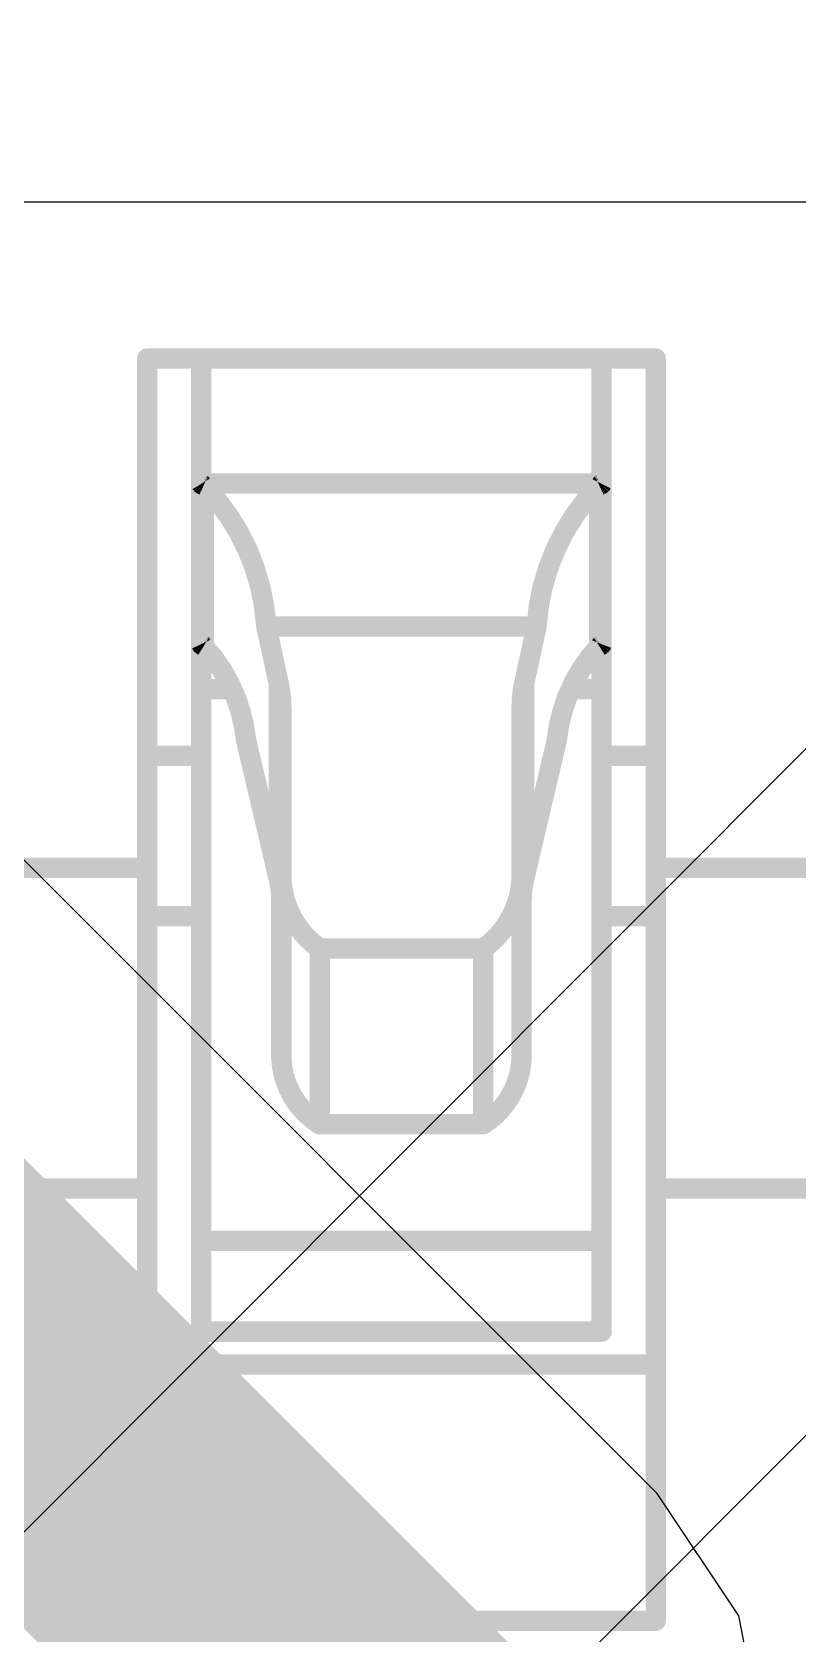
# Model space of a CAD drawing. Header units: inches. Extents: x -11 to 5433, y -4 to 5447.
# Drawn here: x 21.684 to 22.162, y 29.047 to 30.047 of the extents above; entities that cross this region are included whole.
import ezdxf

# ---------------------------------------------------------------- set-up
doc = ezdxf.new("R2010")
doc.units = ezdxf.units.IN
for name, color, linetype in [('Bottom Solder', 6, 'Continuous'), ('Ground', 16, 'Continuous'), ('Mechanical 4', 56, 'Continuous'), ('Top Layer', 1, 'Continuous')]:
    doc.layers.add(name, color=color, linetype=linetype)

# ---------------------------------------------------------------- blocks, each defined once
blk = doc.blocks.new('WQFN_30_EP_2_5_4_5__B_27')
at = {"layer": 'Bottom Solder'}
for p in [(-0.8183625999999999, 1.9033871), (-1.48833332, 1.66168832)]:
    blk.add_line(p, (-5421.1859699, -5425.6862022), dxfattribs=at)

msp = doc.modelspace()

# ---------------------------------------------------------------- linework, layer by layer
at = {"layer": 'Ground'}
for p, q in [((22.07449484, 29.13450358), (21.42654338, 29.7824525)), ((22.1255082, 29.05815626), (22.07449484, 29.13450358)), ((22.14342028, 28.9681031), (22.1255082, 29.05815626))]:
    msp.add_line(p, q, dxfattribs=at)
for points in [[(21.26014544, 29.61605456, 0.2076069, 0.2076069, 0), (21.9080969, 28.9681031, 0.2076069, 0.2076069, 0)], [(21.9080969, 23.67830418, 0.2076069, 0.2076069, 0), (21.9080969, 28.9681031, 0.2076069, 0.2076069, 0)]]:
    msp.add_lwpolyline(points, format="xyseb", dxfattribs=at)
msp.add_lwpolyline([(21.85619454, 28.9681031, 0.10380218, 0.10380218, 1), (21.95999926, 28.9681031, 0.10380218, 0.10380218, 1)], format="xyseb", close=True, dxfattribs=at)
msp.add_lwpolyline([(21.85619454, 28.9681031, 0.10380218, 0.10380218, 1), (21.95999926, 28.9681031, 0.10380218, 0.10380218, 1)], format="xyseb", close=True, dxfattribs=at)
at = {"layer": 'Mechanical 4'}
for points in [[(21.7561541, 29.84294514, 0.0127, 0.0127, 0), (22.0736541, 29.84294514, 0.0127, 0.0127, 0)], [(21.7561541, 29.0549457, 0.0127, 0.0127, 0), (21.7561541, 29.84294514, 0.0127, 0.0127, 0)], [(21.78990562, 29.23548127999999, 0.0127, 0.0127, 0), (21.78990562, 29.84294514, 0.0127, 0.0127, 0)], [(22.03990512, 29.23548127999999, 0.0127, 0.0127, 0), (22.03990512, 29.84294514, 0.0127, 0.0127, 0)], [(22.0736541, 29.0549457, 0.0127, 0.0127, 0), (22.0736541, 29.84294514, 0.0127, 0.0127, 0)], [(21.7899996, 29.764609, 0.0127, 0.0127, -0.03260548547280779), (21.78990308, 29.76474616, 0.0127, 0.0127, 0)], [(21.78990562, 29.76494682, 0.0127, 0.0127, 0), (22.03990512, 29.76494682, 0.0127, 0.0127, 0)], [(21.79007072, 29.76453788, 0.0127, 0.0127, -0.02828759394311047), (21.79000214, 29.764609, 0.0127, 0.0127, 0)], [(21.7901647, 29.76445914, 0.0127, 0.0127, -0.02675080199377031), (21.79007072, 29.76453788, 0.0127, 0.0127, 0)], [(21.79028916, 29.76437278, 0.0127, 0.0127, -0.02199381123704401), (21.7901647, 29.76445914, 0.0127, 0.0127, 0)], [(21.7904568, 29.76427626, 0.0127, 0.0127, -0.01668692776542037), (21.79028916, 29.76437278, 0.0127, 0.0127, 0)], [(21.79066, 29.76416958, 0.0127, 0.0127, -0.009375562015044959), (21.79045426, 29.76427626, 0.0127, 0.0127, 0)], [(21.79089876, 29.76405528, 0.0127, 0.0127, -0.005205298982361193), (21.79066, 29.76416704, 0.0127, 0.0127, 0)], [(21.79089876, 29.76405528, 0.0127, 0.0127, 0), (21.7911553, 29.7639359, 0.0127, 0.0127, 0)], [(21.7911553, 29.7639359, 0.0127, 0.0127, 0), (21.79142454, 29.76381652, 0.0127, 0.0127, 0)], [(21.79142454, 29.66343572, 0.0127, 0.0127, 0), (21.79142454, 29.76381652, 0.0127, 0.0127, 0)], [(21.79142454, 29.76381652, 0.0127, 0.0127, -0.1798941776662689), (21.83053292, 29.67571154, 0.0127, 0.0127, 0)], [(21.99927782, 29.67571154, 0.0127, 0.0127, -0.1798941776662689), (22.0383862, 29.76381652, 0.0127, 0.0127, 0)], [(22.0383862, 29.76381652, 0.0127, 0.0127, 0), (22.03889674, 29.76405274, 0.0127, 0.0127, 0)], [(22.0383862, 29.66343572, 0.0127, 0.0127, 0), (22.0383862, 29.76381652, 0.0127, 0.0127, 0)], [(22.03889674, 29.76405274, 0.0127, 0.0127, 0), (22.03913296, 29.7641645, 0.0127, 0.0127, 0)], [(22.03934378, 29.76427118, 0.0127, 0.0127, -0.007070259516428908), (22.03913296, 29.7641645, 0.0127, 0.0127, 0)], [(22.03951904, 29.76437024, 0.0127, 0.0127, -0.01220881849860336), (22.03934124, 29.76427118, 0.0127, 0.0127, 0)], [(22.03966128, 29.76446168, 0.0127, 0.0127, -0.02261982998918143), (22.03952158, 29.76437024, 0.0127, 0.0127, 0)], [(22.0397578, 29.76454042, 0.0127, 0.0127, -0.03188108949727334), (22.03965874, 29.76446168, 0.0127, 0.0127, 0)], [(22.03982384, 29.76461408, 0.0127, 0.0127, -0.03744577972848775), (22.0397578, 29.76454042, 0.0127, 0.0127, 0)], [(22.03986956, 29.76468012, 0.0127, 0.0127, -0.03268866425491699), (22.03982384, 29.76461154, 0.0127, 0.0127, 0)], [(22.03990258, 29.76474616, 0.0127, 0.0127, -0.01323434491434595), (22.03986702, 29.76468012, 0.0127, 0.0127, 0)], [(21.83053292, 29.67571154, 0.0127, 0.0127, 0), (21.99927782, 29.67571154, 0.0127, 0.0127, 0)], [(21.83053292, 29.67571154, 0.0127, 0.0127, 0), (21.8383866, 29.6396156, 0.0127, 0.0127, 0)], [(21.99142414, 29.6396156, 0.0127, 0.0127, 0), (21.99927782, 29.67571154, 0.0127, 0.0127, 0)], [(21.79000214, 29.6644949, 0.0127, 0.0127, -0.02859692934701931), (21.78990308, 29.66467777999999, 0.0127, 0.0127, 0)], [(21.7901647, 29.66429678, 0.0127, 0.0127, -0.05432141868226738), (21.79000468, 29.66449744, 0.0127, 0.0127, 0)], [(21.79028916, 29.6641774, 0.0127, 0.0127, -0.02338615128783516), (21.7901647, 29.66429424, 0.0127, 0.0127, 0)], [(21.79045426, 29.66405294, 0.0127, 0.0127, -0.01856230598508309), (21.79028916, 29.66417994, 0.0127, 0.0127, 0)], [(21.79066, 29.66390816, 0.0127, 0.0127, -0.01073692509157003), (21.79045426, 29.6640504, 0.0127, 0.0127, 0)], [(21.79089876, 29.66375576, 0.0127, 0.0127, -0.006054831036352412), (21.79066254, 29.66390816, 0.0127, 0.0127, 0)], [(21.79089876, 29.6637583, 0.0127, 0.0127, 0), (21.7911553, 29.66359828, 0.0127, 0.0127, 0)], [(21.7911553, 29.66359828, 0.0127, 0.0127, 0), (21.79142454, 29.66343572, 0.0127, 0.0127, 0)], [(21.79142454, 29.66343826, 0.0127, 0.0127, -0.1625908253546253), (21.81786594, 29.6049446, 0.0127, 0.0127, 0)], [(22.0119448, 29.6049446, 0.0127, 0.0127, -0.1625908253546254), (22.0383862, 29.66343826, 0.0127, 0.0127, 0)], [(22.0383862, 29.66343572, 0.0127, 0.0127, 0), (22.03889674, 29.66375322, 0.0127, 0.0127, 0)], [(22.03913296, 29.66390308, 0.0127, 0.0127, -0.004820614320354796), (22.03889674, 29.66375322, 0.0127, 0.0127, 0)], [(22.03934124, 29.66404532, 0.0127, 0.0127, -0.008119958831890605), (22.03913042, 29.66390308, 0.0127, 0.0127, 0)], [(22.03951904, 29.66418248, 0.0127, 0.0127, -0.0137291384402912), (22.03934124, 29.66404786, 0.0127, 0.0127, 0)], [(22.03965874, 29.66429932, 0.0127, 0.0127, -0.0244621659498608), (22.03952158, 29.66417994, 0.0127, 0.0127, 0)], [(22.0397578, 29.664406, 0.0127, 0.0127, -0.03231853501038303), (22.03965874, 29.66429932, 0.0127, 0.0127, 0)], [(22.03982384, 29.66450252, 0.0127, 0.0127, -0.03504147985261837), (22.0397578, 29.664406, 0.0127, 0.0127, 0)], [(22.03986956, 29.66459142, 0.0127, 0.0127, -0.02840446122489689), (22.03982384, 29.66450252, 0.0127, 0.0127, 0)], [(22.03990512, 29.66467524, 0.0127, 0.0127, -0.01102179292596762), (22.03986956, 29.66458888, 0.0127, 0.0127, 0)], [(21.78990562, 29.63661078, 0.0127, 0.0127, 0), (21.808567, 29.63661078, 0.0127, 0.0127, 0)], [(21.8383866, 29.5176575, 0.0127, 0.0127, 0), (21.8383866, 29.6396156, 0.0127, 0.0127, 0)], [(21.8383866, 29.6396156, 0.0127, 0.0127, -0.05365795323476556), (21.83990552, 29.625544, 0.0127, 0.0127, 0)], [(21.98990522, 29.625544, 0.0127, 0.0127, -0.05365795323520318), (21.99142414, 29.6396156, 0.0127, 0.0127, 0)], [(21.99142414, 29.5176575, 0.0127, 0.0127, 0), (21.99142414, 29.6396156, 0.0127, 0.0127, 0)], [(22.02124374, 29.63661078, 0.0127, 0.0127, 0), (22.03990512, 29.63661078, 0.0127, 0.0127, 0)], [(21.83990552, 29.40619468, 0.0127, 0.0127, 0), (21.83990552, 29.625544, 0.0127, 0.0127, 0)], [(21.98990522, 29.40619468, 0.0127, 0.0127, 0), (21.98990522, 29.625544, 0.0127, 0.0127, 0)], [(21.8178634, 29.60494714, 0.0127, 0.0127, 0), (21.8383866, 29.5176575, 0.0127, 0.0127, 0)], [(21.99142414, 29.5176575, 0.0127, 0.0127, 0), (22.0119448, 29.60494714, 0.0127, 0.0127, 0)], [(21.7561541, 29.59494462, 0.0127, 0.0127, 0), (21.78990562, 29.59494462, 0.0127, 0.0127, 0)], [(22.03990512, 29.59494462, 0.0127, 0.0127, 0), (22.0736541, 29.59494462, 0.0127, 0.0127, 0)], [(21.4386541, 29.52494476, 0.0127, 0.0127, 0), (21.7561541, 29.52494476, 0.0127, 0.0127, 0)], [(22.0736541, 29.52494476, 0.0127, 0.0127, 0), (22.3911541, 29.52494476, 0.0127, 0.0127, 0)], [(21.8383866, 29.5176575, 0.0127, 0.0127, -0.05786387190151768), (21.83990552, 29.50463492, 0.0127, 0.0127, 0)], [(21.8639136, 29.47460704, 0.0127, 0.0127, -0.2374801051851251), (21.83990552, 29.51917896, 0.0127, 0.0127, 0)], [(21.98990522, 29.51917896, 0.0127, 0.0127, -0.2374801051860468), (21.96589714, 29.47460704, 0.0127, 0.0127, 0)], [(21.98990522, 29.50463492, 0.0127, 0.0127, -0.05786387190108001), (21.99142414, 29.5176575, 0.0127, 0.0127, 0)], [(21.7561541, 29.49494482, 0.0127, 0.0127, 0), (21.78990562, 29.49494482, 0.0127, 0.0127, 0)], [(22.03990512, 29.49494482, 0.0127, 0.0127, 0), (22.0736541, 29.49494482, 0.0127, 0.0127, 0)], [(21.86391614, 29.47460704, 0.0127, 0.0127, 0), (21.9658946, 29.47460704, 0.0127, 0.0127, 0)], [(21.86391614, 29.36494508, 0.0127, 0.0127, 0), (21.86391614, 29.47460704, 0.0127, 0.0127, 0)], [(21.9658946, 29.36494508, 0.0127, 0.0127, 0), (21.9658946, 29.47460704, 0.0127, 0.0127, 0)], [(21.8639136, 29.36494762, 0.0127, 0.0127, -0.2473774779348601), (21.83990552, 29.40619722, 0.0127, 0.0127, 0)], [(21.98990522, 29.40619722, 0.0127, 0.0127, -0.2473774779353234), (21.96589714, 29.36494762, 0.0127, 0.0127, 0)], [(21.86391614, 29.36494508, 0.0127, 0.0127, 0), (21.9658946, 29.36494508, 0.0127, 0.0127, 0)], [(21.4386541, 29.32494516, 0.0127, 0.0127, 0), (21.7561541, 29.32494516, 0.0127, 0.0127, 0)], [(22.0736541, 29.32494516, 0.0127, 0.0127, 0), (22.3911541, 29.32494516, 0.0127, 0.0127, 0)], [(21.78990562, 29.29215376, 0.0127, 0.0127, 0), (22.03990512, 29.29215376, 0.0127, 0.0127, 0)], [(21.78990562, 29.23548127999999, 0.0127, 0.0127, 0), (22.03990512, 29.23548127999999, 0.0127, 0.0127, 0)], [(21.7561541, 29.21494538, 0.0127, 0.0127, 0), (22.0736541, 29.21494538, 0.0127, 0.0127, 0)], [(21.7561541, 29.0549457, 0.0127, 0.0127, 0), (22.0736541, 29.0549457, 0.0127, 0.0127, 0)]]:
    msp.add_lwpolyline(points, format="xyseb", dxfattribs=at)
for points in [[(21.7529791, 29.84294514, 0.00635, 0.00635, 1), (21.7593291, 29.84294514, 0.00635, 0.00635, 1)], [(21.7529791, 29.84294514, 0.00635, 0.00635, 1), (21.7593291, 29.84294514, 0.00635, 0.00635, 1)], [(21.78673062, 29.84294514, 0.00635, 0.00635, 1), (21.79308062, 29.84294514, 0.00635, 0.00635, 1)], [(22.03673012, 29.84294514, 0.00635, 0.00635, 1), (22.04308012, 29.84294514, 0.00635, 0.00635, 1)], [(22.0704791, 29.84294514, 0.00635, 0.00635, 1), (22.0768291, 29.84294514, 0.00635, 0.00635, 1)], [(22.0704791, 29.84294514, 0.00635, 0.00635, 1), (22.0768291, 29.84294514, 0.00635, 0.00635, 1)], [(21.78672808, 29.76474616, 0.00635, 0.00635, 1), (21.79307808, 29.76474616, 0.00635, 0.00635, 1)], [(21.78673062, 29.76494682, 0.00635, 0.00635, 1), (21.79308062, 29.76494682, 0.00635, 0.00635, 1)], [(21.7868246, 29.764609, 0.00635, 0.00635, 1), (21.7931746, 29.764609, 0.00635, 0.00635, 1)], [(21.78682714, 29.764609, 0.00635, 0.00635, 1), (21.79317714, 29.764609, 0.00635, 0.00635, 1)], [(21.78689572, 29.76453788, 0.00635, 0.00635, 1), (21.79324572, 29.76453788, 0.00635, 0.00635, 1)], [(21.78689572, 29.76453788, 0.00635, 0.00635, 1), (21.79324572, 29.76453788, 0.00635, 0.00635, 1)], [(21.7869897, 29.76445914, 0.00635, 0.00635, 1), (21.7933397, 29.76445914, 0.00635, 0.00635, 1)], [(21.7869897, 29.76445914, 0.00635, 0.00635, 1), (21.7933397, 29.76445914, 0.00635, 0.00635, 1)], [(21.78711416, 29.76437278, 0.00635, 0.00635, 1), (21.79346416, 29.76437278, 0.00635, 0.00635, 1)], [(21.78711416, 29.76437278, 0.00635, 0.00635, 1), (21.79346416, 29.76437278, 0.00635, 0.00635, 1)], [(21.78727926, 29.76427626, 0.00635, 0.00635, 1), (21.79362926, 29.76427626, 0.00635, 0.00635, 1)], [(21.7872818, 29.76427626, 0.00635, 0.00635, 1), (21.7936318, 29.76427626, 0.00635, 0.00635, 1)], [(21.787485, 29.76416958, 0.00635, 0.00635, 1), (21.793835, 29.76416958, 0.00635, 0.00635, 1)], [(21.787485, 29.76416704, 0.00635, 0.00635, 1), (21.793835, 29.76416704, 0.00635, 0.00635, 1)], [(21.78772376, 29.76405528, 0.00635, 0.00635, 1), (21.79407376, 29.76405528, 0.00635, 0.00635, 1)], [(21.78772376, 29.76405528, 0.00635, 0.00635, 1), (21.79407376, 29.76405528, 0.00635, 0.00635, 1)], [(21.7879803, 29.7639359, 0.00635, 0.00635, 1), (21.7943303, 29.7639359, 0.00635, 0.00635, 1)], [(21.7879803, 29.7639359, 0.00635, 0.00635, 1), (21.7943303, 29.7639359, 0.00635, 0.00635, 1)], [(21.78824954, 29.76381652, 0.00635, 0.00635, 1), (21.79459954, 29.76381652, 0.00635, 0.00635, 1)], [(21.78824954, 29.76381652, 0.00635, 0.00635, 1), (21.79459954, 29.76381652, 0.00635, 0.00635, 1)], [(21.78824954, 29.76381652, 0.00635, 0.00635, 1), (21.79459954, 29.76381652, 0.00635, 0.00635, 1)], [(22.0352112, 29.76381652, 0.00635, 0.00635, 1), (22.0415612, 29.76381652, 0.00635, 0.00635, 1)], [(22.0352112, 29.76381652, 0.00635, 0.00635, 1), (22.0415612, 29.76381652, 0.00635, 0.00635, 1)], [(22.0352112, 29.76381652, 0.00635, 0.00635, 1), (22.0415612, 29.76381652, 0.00635, 0.00635, 1)], [(22.03572174, 29.76405274, 0.00635, 0.00635, 1), (22.04207174, 29.76405274, 0.00635, 0.00635, 1)], [(22.03572174, 29.76405274, 0.00635, 0.00635, 1), (22.04207174, 29.76405274, 0.00635, 0.00635, 1)], [(22.03595796, 29.7641645, 0.00635, 0.00635, 1), (22.04230796, 29.7641645, 0.00635, 0.00635, 1)], [(22.03595796, 29.7641645, 0.00635, 0.00635, 1), (22.04230796, 29.7641645, 0.00635, 0.00635, 1)], [(22.03616624, 29.76427118, 0.00635, 0.00635, 1), (22.04251624, 29.76427118, 0.00635, 0.00635, 1)], [(22.03616878, 29.76427118, 0.00635, 0.00635, 1), (22.04251878, 29.76427118, 0.00635, 0.00635, 1)], [(22.03634404, 29.76437024, 0.00635, 0.00635, 1), (22.04269404, 29.76437024, 0.00635, 0.00635, 1)], [(22.03634658, 29.76437024, 0.00635, 0.00635, 1), (22.04269658, 29.76437024, 0.00635, 0.00635, 1)], [(22.03648374, 29.76446168, 0.00635, 0.00635, 1), (22.04283374, 29.76446168, 0.00635, 0.00635, 1)], [(22.03648628, 29.76446168, 0.00635, 0.00635, 1), (22.04283628, 29.76446168, 0.00635, 0.00635, 1)], [(22.0365828, 29.76454042, 0.00635, 0.00635, 1), (22.0429328, 29.76454042, 0.00635, 0.00635, 1)], [(22.0365828, 29.76454042, 0.00635, 0.00635, 1), (22.0429328, 29.76454042, 0.00635, 0.00635, 1)], [(22.03664884, 29.76461408, 0.00635, 0.00635, 1), (22.04299884, 29.76461408, 0.00635, 0.00635, 1)], [(22.03664884, 29.76461154, 0.00635, 0.00635, 1), (22.04299884, 29.76461154, 0.00635, 0.00635, 1)], [(22.03669202, 29.76468012, 0.00635, 0.00635, 1), (22.04304202, 29.76468012, 0.00635, 0.00635, 1)], [(22.03669456, 29.76468012, 0.00635, 0.00635, 1), (22.04304456, 29.76468012, 0.00635, 0.00635, 1)], [(22.03672758, 29.76474616, 0.00635, 0.00635, 1), (22.04307758, 29.76474616, 0.00635, 0.00635, 1)], [(22.03673012, 29.76494682, 0.00635, 0.00635, 1), (22.04308012, 29.76494682, 0.00635, 0.00635, 1)], [(21.82735792, 29.67571154, 0.00635, 0.00635, 1), (21.83370792, 29.67571154, 0.00635, 0.00635, 1)], [(21.82735792, 29.67571154, 0.00635, 0.00635, 1), (21.83370792, 29.67571154, 0.00635, 0.00635, 1)], [(21.82735792, 29.67571154, 0.00635, 0.00635, 1), (21.83370792, 29.67571154, 0.00635, 0.00635, 1)], [(21.99610282, 29.67571154, 0.00635, 0.00635, 1), (22.00245282, 29.67571154, 0.00635, 0.00635, 1)], [(21.99610282, 29.67571154, 0.00635, 0.00635, 1), (22.00245282, 29.67571154, 0.00635, 0.00635, 1)], [(21.99610282, 29.67571154, 0.00635, 0.00635, 1), (22.00245282, 29.67571154, 0.00635, 0.00635, 1)], [(21.78672808, 29.66467777999999, 0.00635, 0.00635, 1), (21.79307808, 29.66467777999999, 0.00635, 0.00635, 1)], [(21.78682714, 29.6644949, 0.00635, 0.00635, 1), (21.79317714, 29.6644949, 0.00635, 0.00635, 1)], [(21.78682968, 29.66449744, 0.00635, 0.00635, 1), (21.79317968, 29.66449744, 0.00635, 0.00635, 1)], [(21.7869897, 29.66429678, 0.00635, 0.00635, 1), (21.7933397, 29.66429678, 0.00635, 0.00635, 1)], [(21.7869897, 29.66429424, 0.00635, 0.00635, 1), (21.7933397, 29.66429424, 0.00635, 0.00635, 1)], [(21.78711416, 29.66417994, 0.00635, 0.00635, 1), (21.79346416, 29.66417994, 0.00635, 0.00635, 1)], [(21.78711416, 29.6641774, 0.00635, 0.00635, 1), (21.79346416, 29.6641774, 0.00635, 0.00635, 1)], [(21.78727926, 29.66405294, 0.00635, 0.00635, 1), (21.79362926, 29.66405294, 0.00635, 0.00635, 1)], [(21.78727926, 29.6640504, 0.00635, 0.00635, 1), (21.79362926, 29.6640504, 0.00635, 0.00635, 1)], [(21.787485, 29.66390816, 0.00635, 0.00635, 1), (21.793835, 29.66390816, 0.00635, 0.00635, 1)], [(21.78748754, 29.66390816, 0.00635, 0.00635, 1), (21.79383754, 29.66390816, 0.00635, 0.00635, 1)], [(21.78772376, 29.6637583, 0.00635, 0.00635, 1), (21.79407376, 29.6637583, 0.00635, 0.00635, 1)], [(21.78772376, 29.66375576, 0.00635, 0.00635, 1), (21.79407376, 29.66375576, 0.00635, 0.00635, 1)], [(21.7879803, 29.66359828, 0.00635, 0.00635, 1), (21.7943303, 29.66359828, 0.00635, 0.00635, 1)], [(21.7879803, 29.66359828, 0.00635, 0.00635, 1), (21.7943303, 29.66359828, 0.00635, 0.00635, 1)], [(21.78824954, 29.66343826, 0.00635, 0.00635, 1), (21.79459954, 29.66343826, 0.00635, 0.00635, 1)], [(21.78824954, 29.66343572, 0.00635, 0.00635, 1), (21.79459954, 29.66343572, 0.00635, 0.00635, 1)], [(21.78824954, 29.66343572, 0.00635, 0.00635, 1), (21.79459954, 29.66343572, 0.00635, 0.00635, 1)], [(22.0352112, 29.66343826, 0.00635, 0.00635, 1), (22.0415612, 29.66343826, 0.00635, 0.00635, 1)], [(22.0352112, 29.66343572, 0.00635, 0.00635, 1), (22.0415612, 29.66343572, 0.00635, 0.00635, 1)], [(22.0352112, 29.66343572, 0.00635, 0.00635, 1), (22.0415612, 29.66343572, 0.00635, 0.00635, 1)], [(22.03572174, 29.66375322, 0.00635, 0.00635, 1), (22.04207174, 29.66375322, 0.00635, 0.00635, 1)], [(22.03572174, 29.66375322, 0.00635, 0.00635, 1), (22.04207174, 29.66375322, 0.00635, 0.00635, 1)], [(22.03595542, 29.66390308, 0.00635, 0.00635, 1), (22.04230542, 29.66390308, 0.00635, 0.00635, 1)], [(22.03595796, 29.66390308, 0.00635, 0.00635, 1), (22.04230796, 29.66390308, 0.00635, 0.00635, 1)], [(22.03616624, 29.66404786, 0.00635, 0.00635, 1), (22.04251624, 29.66404786, 0.00635, 0.00635, 1)], [(22.03616624, 29.66404532, 0.00635, 0.00635, 1), (22.04251624, 29.66404532, 0.00635, 0.00635, 1)], [(22.03634404, 29.66418248, 0.00635, 0.00635, 1), (22.04269404, 29.66418248, 0.00635, 0.00635, 1)], [(22.03634658, 29.66417994, 0.00635, 0.00635, 1), (22.04269658, 29.66417994, 0.00635, 0.00635, 1)], [(22.03648374, 29.66429932, 0.00635, 0.00635, 1), (22.04283374, 29.66429932, 0.00635, 0.00635, 1)], [(22.03648374, 29.66429932, 0.00635, 0.00635, 1), (22.04283374, 29.66429932, 0.00635, 0.00635, 1)], [(22.0365828, 29.664406, 0.00635, 0.00635, 1), (22.0429328, 29.664406, 0.00635, 0.00635, 1)], [(22.0365828, 29.664406, 0.00635, 0.00635, 1), (22.0429328, 29.664406, 0.00635, 0.00635, 1)], [(22.03664884, 29.66450252, 0.00635, 0.00635, 1), (22.04299884, 29.66450252, 0.00635, 0.00635, 1)], [(22.03664884, 29.66450252, 0.00635, 0.00635, 1), (22.04299884, 29.66450252, 0.00635, 0.00635, 1)], [(22.03669456, 29.66459142, 0.00635, 0.00635, 1), (22.04304456, 29.66459142, 0.00635, 0.00635, 1)], [(22.03669456, 29.66458888, 0.00635, 0.00635, 1), (22.04304456, 29.66458888, 0.00635, 0.00635, 1)], [(22.03673012, 29.66467524, 0.00635, 0.00635, 1), (22.04308012, 29.66467524, 0.00635, 0.00635, 1)], [(21.78673062, 29.63661078, 0.00635, 0.00635, 1), (21.79308062, 29.63661078, 0.00635, 0.00635, 1)], [(21.805392, 29.63661078, 0.00635, 0.00635, 1), (21.811742, 29.63661078, 0.00635, 0.00635, 1)], [(21.8352116, 29.6396156, 0.00635, 0.00635, 1), (21.8415616, 29.6396156, 0.00635, 0.00635, 1)], [(21.8352116, 29.6396156, 0.00635, 0.00635, 1), (21.8415616, 29.6396156, 0.00635, 0.00635, 1)], [(21.8352116, 29.6396156, 0.00635, 0.00635, 1), (21.8415616, 29.6396156, 0.00635, 0.00635, 1)], [(21.98824914, 29.6396156, 0.00635, 0.00635, 1), (21.99459914, 29.6396156, 0.00635, 0.00635, 1)], [(21.98824914, 29.6396156, 0.00635, 0.00635, 1), (21.99459914, 29.6396156, 0.00635, 0.00635, 1)], [(21.98824914, 29.6396156, 0.00635, 0.00635, 1), (21.99459914, 29.6396156, 0.00635, 0.00635, 1)], [(22.01806874, 29.63661078, 0.00635, 0.00635, 1), (22.02441874, 29.63661078, 0.00635, 0.00635, 1)], [(22.03673012, 29.63661078, 0.00635, 0.00635, 1), (22.04308012, 29.63661078, 0.00635, 0.00635, 1)], [(21.83673052, 29.625544, 0.00635, 0.00635, 1), (21.84308052, 29.625544, 0.00635, 0.00635, 1)], [(21.83673052, 29.625544, 0.00635, 0.00635, 1), (21.84308052, 29.625544, 0.00635, 0.00635, 1)], [(21.98673022, 29.625544, 0.00635, 0.00635, 1), (21.99308022, 29.625544, 0.00635, 0.00635, 1)], [(21.98673022, 29.625544, 0.00635, 0.00635, 1), (21.99308022, 29.625544, 0.00635, 0.00635, 1)], [(21.8146884, 29.60494714, 0.00635, 0.00635, 1), (21.8210384, 29.60494714, 0.00635, 0.00635, 1)], [(21.81469094, 29.6049446, 0.00635, 0.00635, 1), (21.82104094, 29.6049446, 0.00635, 0.00635, 1)], [(22.0087698, 29.60494714, 0.00635, 0.00635, 1), (22.0151198, 29.60494714, 0.00635, 0.00635, 1)], [(22.0087698, 29.6049446, 0.00635, 0.00635, 1), (22.0151198, 29.6049446, 0.00635, 0.00635, 1)], [(21.7529791, 29.59494462, 0.00635, 0.00635, 1), (21.7593291, 29.59494462, 0.00635, 0.00635, 1)], [(21.78673062, 29.59494462, 0.00635, 0.00635, 1), (21.79308062, 29.59494462, 0.00635, 0.00635, 1)], [(22.03673012, 29.59494462, 0.00635, 0.00635, 1), (22.04308012, 29.59494462, 0.00635, 0.00635, 1)], [(22.0704791, 29.59494462, 0.00635, 0.00635, 1), (22.0768291, 29.59494462, 0.00635, 0.00635, 1)], [(21.7529791, 29.52494476, 0.00635, 0.00635, 1), (21.7593291, 29.52494476, 0.00635, 0.00635, 1)], [(22.0704791, 29.52494476, 0.00635, 0.00635, 1), (22.0768291, 29.52494476, 0.00635, 0.00635, 1)], [(21.8352116, 29.5176575, 0.00635, 0.00635, 1), (21.8415616, 29.5176575, 0.00635, 0.00635, 1)], [(21.8352116, 29.5176575, 0.00635, 0.00635, 1), (21.8415616, 29.5176575, 0.00635, 0.00635, 1)], [(21.8352116, 29.5176575, 0.00635, 0.00635, 1), (21.8415616, 29.5176575, 0.00635, 0.00635, 1)], [(21.83673052, 29.51917896, 0.00635, 0.00635, 1), (21.84308052, 29.51917896, 0.00635, 0.00635, 1)], [(21.98673022, 29.51917896, 0.00635, 0.00635, 1), (21.99308022, 29.51917896, 0.00635, 0.00635, 1)], [(21.98824914, 29.5176575, 0.00635, 0.00635, 1), (21.99459914, 29.5176575, 0.00635, 0.00635, 1)], [(21.98824914, 29.5176575, 0.00635, 0.00635, 1), (21.99459914, 29.5176575, 0.00635, 0.00635, 1)], [(21.98824914, 29.5176575, 0.00635, 0.00635, 1), (21.99459914, 29.5176575, 0.00635, 0.00635, 1)], [(21.83673052, 29.50463492, 0.00635, 0.00635, 1), (21.84308052, 29.50463492, 0.00635, 0.00635, 1)], [(21.98673022, 29.50463492, 0.00635, 0.00635, 1), (21.99308022, 29.50463492, 0.00635, 0.00635, 1)], [(21.7529791, 29.49494482, 0.00635, 0.00635, 1), (21.7593291, 29.49494482, 0.00635, 0.00635, 1)], [(21.78673062, 29.49494482, 0.00635, 0.00635, 1), (21.79308062, 29.49494482, 0.00635, 0.00635, 1)], [(22.03673012, 29.49494482, 0.00635, 0.00635, 1), (22.04308012, 29.49494482, 0.00635, 0.00635, 1)], [(22.0704791, 29.49494482, 0.00635, 0.00635, 1), (22.0768291, 29.49494482, 0.00635, 0.00635, 1)], [(21.8607386, 29.47460704, 0.00635, 0.00635, 1), (21.8670886, 29.47460704, 0.00635, 0.00635, 1)], [(21.86074114, 29.47460704, 0.00635, 0.00635, 1), (21.86709114, 29.47460704, 0.00635, 0.00635, 1)], [(21.86074114, 29.47460704, 0.00635, 0.00635, 1), (21.86709114, 29.47460704, 0.00635, 0.00635, 1)], [(21.9627196, 29.47460704, 0.00635, 0.00635, 1), (21.9690696, 29.47460704, 0.00635, 0.00635, 1)], [(21.9627196, 29.47460704, 0.00635, 0.00635, 1), (21.9690696, 29.47460704, 0.00635, 0.00635, 1)], [(21.96272214, 29.47460704, 0.00635, 0.00635, 1), (21.96907214, 29.47460704, 0.00635, 0.00635, 1)], [(21.83673052, 29.40619722, 0.00635, 0.00635, 1), (21.84308052, 29.40619722, 0.00635, 0.00635, 1)], [(21.83673052, 29.40619468, 0.00635, 0.00635, 1), (21.84308052, 29.40619468, 0.00635, 0.00635, 1)], [(21.98673022, 29.40619722, 0.00635, 0.00635, 1), (21.99308022, 29.40619722, 0.00635, 0.00635, 1)], [(21.98673022, 29.40619468, 0.00635, 0.00635, 1), (21.99308022, 29.40619468, 0.00635, 0.00635, 1)], [(21.8607386, 29.36494762, 0.00635, 0.00635, 1), (21.8670886, 29.36494762, 0.00635, 0.00635, 1)], [(21.86074114, 29.36494508, 0.00635, 0.00635, 1), (21.86709114, 29.36494508, 0.00635, 0.00635, 1)], [(21.86074114, 29.36494508, 0.00635, 0.00635, 1), (21.86709114, 29.36494508, 0.00635, 0.00635, 1)], [(21.9627196, 29.36494508, 0.00635, 0.00635, 1), (21.9690696, 29.36494508, 0.00635, 0.00635, 1)], [(21.9627196, 29.36494508, 0.00635, 0.00635, 1), (21.9690696, 29.36494508, 0.00635, 0.00635, 1)], [(21.96272214, 29.36494762, 0.00635, 0.00635, 1), (21.96907214, 29.36494762, 0.00635, 0.00635, 1)], [(21.7529791, 29.32494516, 0.00635, 0.00635, 1), (21.7593291, 29.32494516, 0.00635, 0.00635, 1)], [(22.0704791, 29.32494516, 0.00635, 0.00635, 1), (22.0768291, 29.32494516, 0.00635, 0.00635, 1)], [(21.78673062, 29.29215376, 0.00635, 0.00635, 1), (21.79308062, 29.29215376, 0.00635, 0.00635, 1)], [(22.03673012, 29.29215376, 0.00635, 0.00635, 1), (22.04308012, 29.29215376, 0.00635, 0.00635, 1)], [(21.78673062, 29.23548127999999, 0.00635, 0.00635, 1), (21.79308062, 29.23548127999999, 0.00635, 0.00635, 1)], [(21.78673062, 29.23548127999999, 0.00635, 0.00635, 1), (21.79308062, 29.23548127999999, 0.00635, 0.00635, 1)], [(22.03673012, 29.23548127999999, 0.00635, 0.00635, 1), (22.04308012, 29.23548127999999, 0.00635, 0.00635, 1)], [(22.03673012, 29.23548127999999, 0.00635, 0.00635, 1), (22.04308012, 29.23548127999999, 0.00635, 0.00635, 1)], [(21.7529791, 29.21494538, 0.00635, 0.00635, 1), (21.7593291, 29.21494538, 0.00635, 0.00635, 1)], [(22.0704791, 29.21494538, 0.00635, 0.00635, 1), (22.0768291, 29.21494538, 0.00635, 0.00635, 1)], [(21.7529791, 29.0549457, 0.00635, 0.00635, 1), (21.7593291, 29.0549457, 0.00635, 0.00635, 1)], [(21.7529791, 29.0549457, 0.00635, 0.00635, 1), (21.7593291, 29.0549457, 0.00635, 0.00635, 1)], [(22.0704791, 29.0549457, 0.00635, 0.00635, 1), (22.0768291, 29.0549457, 0.00635, 0.00635, 1)], [(22.0704791, 29.0549457, 0.00635, 0.00635, 1), (22.0768291, 29.0549457, 0.00635, 0.00635, 1)]]:
    msp.add_lwpolyline(points, format="xyseb", close=True, dxfattribs=at)
at = {"layer": 'Top Layer'}
msp.add_line((20.25482614, 29.9408215), (24.32817334, 29.9408215), dxfattribs=at)

# ---------------------------------------------------------------- block references
at = {"rotation": 180}
msp.add_blockref('WQFN_30_EP_2_5_4_5__B_27', (11.66616412, 21.80690584), dxfattribs=at)

doc.saveas('drawing.dxf')
